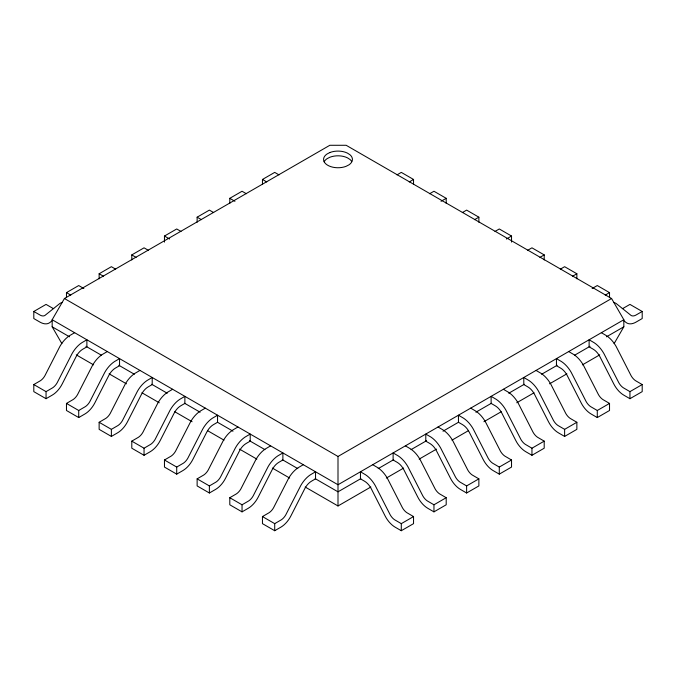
<?xml version="1.0" encoding="UTF-8"?>
<svg xmlns="http://www.w3.org/2000/svg" width="676" height="676" viewBox="0 0 676 676"><rect width="100%" height="100%" fill="white"/><g stroke="black" fill="none" stroke-linecap="round" stroke-linejoin="round"><path stroke-width="1.01" d="M61.871 343.602L52.17 326.804L52.17 319.731L64.423 298.513L329.837 145.281L346.163 145.281L611.577 298.513L623.83 319.731L623.83 326.804L614.129 343.602M52.424 320.475L49.973 322.452A18.497 10.681 60 0 1 39.926 322.089L33.8 318.548L33.8 311.475L46.053 304.403L52.677 308.214A9.827 5.67 60 0 0 53.683 308.619M66.468 297.668L66.468 292.623L78.712 285.551L83.866 288.525M99.135 278.816L99.135 273.763L111.379 266.69L115.672 269.166M131.795 259.956L131.795 254.903L144.047 247.83L148.34 250.306M164.462 242.101L164.462 236.042L176.715 228.97L181.007 231.445M197.13 222.235L197.13 217.182L209.383 210.109L213.675 212.594M229.798 203.375L229.798 198.321L242.042 191.249L246.343 193.733M262.457 184.514L262.457 179.461L274.709 172.388L279.002 174.873M74.63 332.693L69.467 335.719A20.998 12.126 -60 0 0 59.868 346.45L44.92 375.679A9.827 5.67 -60 0 1 40.433 380.706L33.8 384.56L33.8 391.632L46.053 398.705L52.17 395.164A18.497 10.681 -60 0 0 62.217 383.934L76.101 356.683A12.329 7.115 -60 0 1 82.802 349.196L86.883 346.839L86.883 339.766L81.72 342.791A20.998 12.126 -60 0 0 72.121 353.523L57.173 382.751A9.827 5.67 -60 0 1 52.677 387.779L46.053 391.632L33.8 384.56M396.998 174.873L401.29 172.388L413.543 179.461L413.543 184.514M107.298 351.554L102.135 354.579A20.998 12.126 -60 0 0 92.536 365.31L77.588 394.539A9.827 5.67 -60 0 1 73.101 399.567L66.468 403.42L66.468 410.493L78.712 417.565L84.838 414.025A18.497 10.681 -60 0 0 94.885 402.795L108.768 375.543A12.329 7.115 -60 0 1 115.461 368.057L119.551 365.699L119.551 358.626L114.379 361.652A20.998 12.126 -60 0 0 104.78 372.383L89.84 401.612A9.827 5.67 -60 0 1 85.345 406.639L78.712 410.493L66.468 403.42M409.242 181.945L413.543 179.461M429.657 193.733L433.958 191.249L446.202 198.321L446.202 203.375M139.966 370.414L134.794 373.439A20.998 12.126 -60 0 0 125.195 384.171L110.256 413.399A9.827 5.67 -60 0 1 105.76 418.427L99.135 422.28L99.135 429.353L111.379 436.426L117.506 432.885A18.497 10.681 -60 0 0 127.553 421.655L141.436 394.404A12.329 7.115 -60 0 1 148.129 386.917L152.21 384.56L152.21 377.487L147.047 380.512A20.998 12.126 -60 0 0 137.448 391.243L122.508 420.472A9.827 5.67 -60 0 1 118.013 425.5L111.379 429.353L99.135 422.28M441.048 201.296L446.202 198.321M462.325 212.594L466.617 210.109L478.87 217.182L478.87 222.235M172.633 389.275L167.462 392.3A20.998 12.126 -60 0 0 157.863 403.031L142.923 432.26A9.827 5.67 -60 0 1 138.428 437.279L131.795 441.141L131.795 448.213L144.047 455.286L150.173 451.745A18.497 10.681 -60 0 0 160.22 440.515L174.095 413.264A12.329 7.115 -60 0 1 180.796 405.777L184.878 403.42L184.878 396.347L179.715 399.372A20.998 12.126 -60 0 0 170.115 410.104L155.167 439.332A9.827 5.67 -60 0 1 150.68 444.352L144.047 448.213L131.795 441.141M474.577 219.658L478.87 217.182M494.993 231.445L499.285 228.97L511.538 236.042L511.538 242.101M205.293 408.135L200.13 411.16A20.998 12.126 -60 0 0 190.531 421.892L175.583 451.12A9.827 5.67 -60 0 1 171.096 456.139L164.462 460.001L164.462 467.065L176.715 474.138L182.841 470.606A18.497 10.681 -60 0 0 192.88 459.376L206.763 432.125A12.329 7.115 -60 0 1 213.464 424.638L217.545 422.28L217.545 415.208L212.382 418.233A20.998 12.126 -60 0 0 202.783 428.964L187.835 458.193A9.827 5.67 -60 0 1 183.348 463.212L176.715 467.065L164.462 460.001M506.383 239.017L511.538 236.042M527.66 250.306L531.953 247.83L544.324 254.97M237.96 426.995L232.797 430.02A20.998 12.126 -60 0 0 223.198 440.752L208.25 469.981A9.827 5.67 -60 0 1 203.763 475L197.13 478.853L197.13 485.926L209.383 492.998L215.5 489.466A18.497 10.681 -60 0 0 225.547 478.236L239.431 450.985A12.329 7.115 -60 0 1 246.132 443.498L250.213 441.141L250.213 434.068L245.042 437.085A20.998 12.126 -60 0 0 235.442 447.825L220.503 477.053A9.827 5.67 -60 0 1 216.007 482.072L209.383 485.926L197.13 478.853M539.904 257.379L544.205 254.903L544.205 259.956M560.328 269.166L564.621 266.69L576.865 273.763L576.865 278.816M270.628 445.856L265.457 448.872A20.998 12.126 -60 0 0 255.858 459.612L240.918 488.841A9.827 5.67 -60 0 1 236.423 493.86L229.798 497.713L229.798 504.786L242.042 511.859L248.168 508.327A18.497 10.681 -60 0 0 258.215 497.088L272.098 469.845A12.329 7.115 -60 0 1 278.791 462.35L282.881 459.993L282.881 452.928L277.709 455.945A20.998 12.126 -60 0 0 268.11 466.685L253.17 495.914A9.827 5.67 -60 0 1 248.675 500.933L242.042 504.786L229.798 497.713M572.572 276.239L576.865 273.763M592.134 288.525L597.288 285.551L609.532 292.623L609.532 297.668M303.296 464.708L298.124 467.733A20.998 12.126 -60 0 0 288.525 478.473L273.586 507.701A9.827 5.67 -60 0 1 269.09 512.721L262.457 516.574L262.457 523.647L274.709 530.719L280.836 527.187A18.497 10.681 -60 0 0 290.883 515.949L304.758 488.706A12.329 7.115 -60 0 1 311.459 481.211L315.54 478.853L315.54 471.78L310.377 474.805A20.998 12.126 -60 0 0 300.778 485.537L285.83 514.774A9.827 5.67 -60 0 1 281.343 519.793L274.709 523.647L262.457 516.574M605.24 295.099L609.532 292.623M64.423 298.513L338 456.461L611.577 298.513M623.83 319.731L338 484.751L52.17 319.731M623.576 320.475L626.027 322.452A18.497 10.681 -60 0 0 636.074 322.089L642.2 318.548L642.2 311.475L635.567 315.278A9.827 5.67 -60 0 1 631.08 315.447L616.132 303.473A20.998 12.126 -60 0 0 613.639 302.518M360.832 478.642L338 491.824L315.168 478.642M378.18 468.629L393.702 459.663M411.05 449.641L426.581 440.684M443.017 431.195L458.539 422.23M475.887 412.208L491.418 403.251M508.766 393.229L524.289 384.272M541.637 374.25L557.159 365.293M574.515 355.272L590.038 346.306M606.473 336.817L623.83 326.804M305.172 487.016L338 505.969L370.828 487.016M386.334 478.059L403.656 468.062M419.162 459.105L436.485 449.109M451.99 440.152L468.4 430.68M483.906 421.731L501.237 411.726M516.734 402.778L534.065 392.773M549.563 383.824L566.894 373.82M582.391 364.871L599.722 354.866M401.29 523.647L413.543 516.574L413.543 523.647L401.29 530.719L395.164 527.187A18.497 10.681 60 0 1 385.117 515.949L371.242 488.706A12.329 7.115 60 0 0 364.541 481.211L360.46 478.853L360.46 471.78L365.623 474.805A20.998 12.126 60 0 1 375.222 485.537L390.17 514.774A9.827 5.67 60 0 0 394.657 519.793L401.29 523.647L401.29 530.719M433.958 504.786L446.202 497.713L446.202 504.786L433.958 511.859L427.832 508.327A18.497 10.681 60 0 1 417.785 497.088L403.902 469.845A12.329 7.115 60 0 0 397.209 462.35L393.119 459.993L393.119 452.928L398.291 455.945A20.998 12.126 60 0 1 407.89 466.685L422.83 495.914A9.827 5.67 60 0 0 427.325 500.933L433.958 504.786L433.958 511.859M466.617 485.926L478.87 478.853L478.87 485.926L466.617 492.998L460.5 489.466A18.497 10.681 60 0 1 450.453 478.236L436.569 450.985A12.329 7.115 60 0 0 429.868 443.498L425.787 441.141L425.787 434.068L430.958 437.085A20.998 12.126 60 0 1 440.558 447.825L455.497 477.053A9.827 5.67 60 0 0 459.993 482.072L466.617 485.926L466.617 492.998M499.285 467.065L511.538 460.001L511.538 467.065L499.285 474.138L493.159 470.606A18.497 10.681 60 0 1 483.12 459.376L469.237 432.125A12.329 7.115 60 0 0 462.536 424.638L458.455 422.28L458.455 415.208L463.618 418.233A20.998 12.126 60 0 1 473.217 428.964L488.165 458.193A9.827 5.67 60 0 0 492.652 463.212L499.285 467.065L499.285 474.138M531.953 448.213L544.205 441.141L544.205 448.213L531.953 455.286L525.827 451.745A18.497 10.681 60 0 1 515.78 440.515L501.905 413.264A12.329 7.115 60 0 0 495.204 405.777L491.122 403.42L491.122 396.347L496.285 399.372A20.998 12.126 60 0 1 505.885 410.104L520.833 439.332A9.827 5.67 60 0 0 525.32 444.352L531.953 448.213L531.953 455.286M564.621 429.353L576.865 422.28L576.865 429.353L564.621 436.426L558.494 432.885A18.497 10.681 60 0 1 548.447 421.655L534.564 394.404A12.329 7.115 60 0 0 527.871 386.917L523.79 384.56L523.79 377.487L528.953 380.512A20.998 12.126 60 0 1 538.552 391.243L553.492 420.472A9.827 5.67 60 0 0 557.987 425.5L564.621 429.353L564.621 436.426M597.288 410.493L609.532 403.42L609.532 410.493L597.288 417.565L591.162 414.025A18.497 10.681 60 0 1 581.115 402.795L567.232 375.543A12.329 7.115 60 0 0 560.539 368.057L556.449 365.699L556.449 358.626L561.621 361.652A20.998 12.126 60 0 1 571.22 372.383L586.16 401.612A9.827 5.67 60 0 0 590.655 406.639L597.288 410.493L597.288 417.565M629.947 391.632L642.2 384.56L642.2 391.632L629.947 398.705L623.83 395.164A18.497 10.681 60 0 1 613.783 383.934L599.899 356.683A12.329 7.115 60 0 0 593.198 349.196L589.117 346.839L589.117 339.766L594.28 342.791A20.998 12.126 60 0 1 603.879 353.523L618.827 382.751A9.827 5.67 60 0 0 623.323 387.779L629.947 391.632L629.947 398.705M642.2 311.475L629.947 304.403L623.323 308.214A9.827 5.67 -60 0 1 622.317 308.619M601.37 332.693L606.533 335.719A20.998 12.126 60 0 1 616.132 346.45L631.08 375.679A9.827 5.67 60 0 0 635.567 380.706L642.2 384.56M568.702 351.554L573.865 354.579A20.998 12.126 60 0 1 583.464 365.31L598.412 394.539A9.827 5.67 60 0 0 602.899 399.567L609.532 403.42M262.457 179.461L266.758 181.945M536.034 370.414L541.206 373.439A20.998 12.126 60 0 1 550.805 384.171L565.744 413.399A9.827 5.67 60 0 0 570.24 418.427L576.865 422.28M229.798 198.321L234.952 201.296M503.367 389.275L508.538 392.3A20.998 12.126 60 0 1 518.137 403.031L533.077 432.26A9.827 5.67 60 0 0 537.572 437.279L544.205 441.141M197.13 217.182L201.423 219.658M470.707 408.135L475.87 411.16A20.998 12.126 60 0 1 485.469 421.892L500.417 451.12A9.827 5.67 60 0 0 504.904 456.139L511.538 460.001M164.462 236.042L169.617 239.017M438.04 426.995L443.202 430.02A20.998 12.126 60 0 1 452.802 440.752L467.75 469.981A9.827 5.67 60 0 0 472.237 475L478.87 478.853M131.795 254.903L136.096 257.379M405.372 445.856L410.543 448.872A20.998 12.126 60 0 1 420.142 459.612L435.082 488.841A9.827 5.67 60 0 0 439.577 493.86L446.202 497.713M99.135 273.763L103.428 276.239M372.704 464.708L377.876 467.733A20.998 12.126 60 0 1 387.475 478.473L402.414 507.701A9.827 5.67 60 0 0 406.91 512.721L413.543 516.574M66.468 292.623L70.76 295.099M33.8 311.475L40.433 315.278A9.827 5.67 60 0 0 44.92 315.447L59.868 303.473A20.998 12.126 60 0 1 62.361 302.518M52.17 326.804L69.527 336.817M85.962 346.306L101.484 355.272M118.841 365.293L134.363 374.25M151.711 384.272L167.234 393.229M184.582 403.251L200.113 412.208M217.461 422.23L232.983 431.195M249.419 440.684L264.95 449.641M282.298 459.663L297.82 468.629M76.278 354.866L93.609 364.871M109.106 373.82L126.437 383.824M141.935 392.773L159.266 402.778M174.763 411.726L192.094 421.731M207.6 430.68L224.01 440.152M239.515 449.109L256.838 459.105M272.344 468.062L289.666 478.059M338 456.461L338 505.969M274.709 523.647L274.709 530.719M242.042 504.786L242.042 511.859M209.383 485.926L209.383 492.998M176.715 467.065L176.715 474.138M144.047 448.213L144.047 455.286M111.379 429.353L111.379 436.426M78.712 410.493L78.712 417.565M46.053 391.632L46.053 398.705M324.125 161.834A14.433 8.332 0 0 1 327.116 158.666L329.947 157.221A14.433 8.332 0 0 1 347.489 157.854L349.982 159.485A14.433 8.332 0 0 1 351.655 161.437M329.947 152.506L327.116 153.951A14.433 8.332 0 0 0 327.176 164.936A14.433 8.332 0 0 0 346.053 166.338L348.884 164.902A14.433 8.332 0 0 0 349.982 154.77L347.489 153.139A14.433 8.332 0 0 0 329.947 152.506"/></g></svg>
